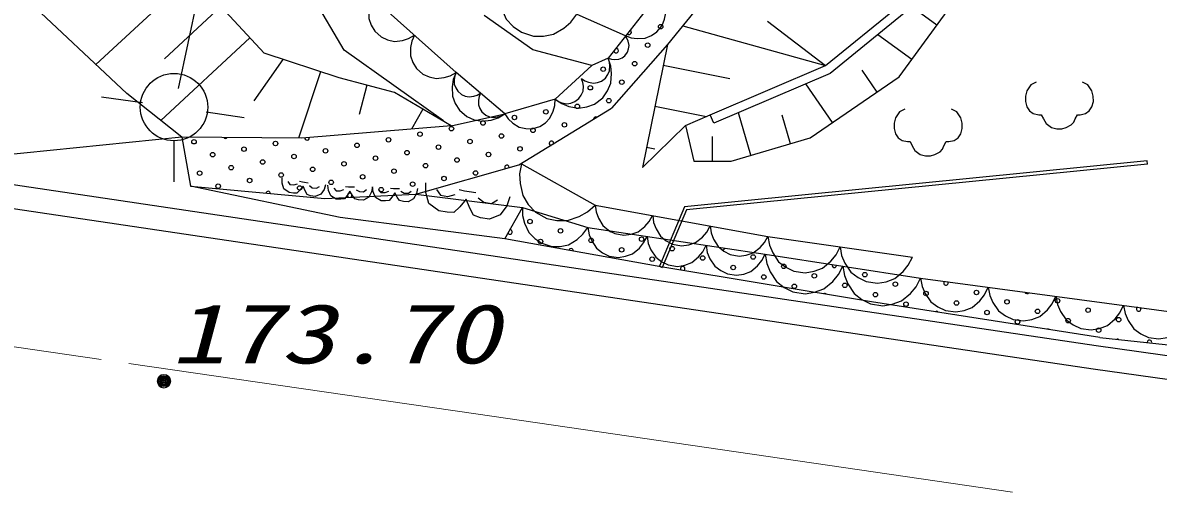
# Model space of a CAD drawing. Units: millimetres, scale not verified. Extents: x 40000 to 680000, y 20000 to 380000.
# Drawn here: x 230227 to 255345, y 251125 to 261362 of the extents above; entities that cross this region are included whole.
import ezdxf
from ezdxf.enums import TextEntityAlignment as Align

# ---------------------------------------------------------------- set-up
doc = ezdxf.new("R2010")
doc.units = ezdxf.units.MM
doc.header["$LTSCALE"] = 1000
doc.linetypes.add('CHAIN', pattern=[18.5, 12, -1.5, 3.5, -1.5])
for name, color, linetype, lineweight in [('M-BGD', 7, 'Continuous', 25), ('M-BGD-HTXT', 7, 'Continuous', 13), ('M-BMK', 2, 'CHAIN', 13)]:
    doc.layers.add(name, color=color, linetype=linetype, lineweight=lineweight)
doc.styles.add('ＭＳ ゴシック', font='')
doc.styles.get('ＭＳ ゴシック').set_extended_font_data('MS Gothic')

# ---------------------------------------------------------------- blocks, each defined once
blk = doc.blocks.new('BUHIN530')
at = {"color": 7, "linetype": 'Continuous', "lineweight": 13}
for centre, radius in [((0, 0), 150), ((0, 0), 131), ((0, 0), 112), ((0, 0), 93.8), ((0, 0), 75), ((0, 0), 56.2), ((-1, 0), 37.5), ((0, 0), 18.8)]:
    blk.add_circle(centre, radius, dxfattribs=at)
blk = doc.blocks.new('BUHIN1')
at = {"color": 7, "linetype": 'Continuous', "lineweight": 25}
blk.add_circle((0, 0), 746, dxfattribs=at)
blk = doc.blocks.new('BUHIN22')
at = {"color": 7, "linetype": 'Continuous', "lineweight": 25}
for points in [[(147, -474), (35, -490), (-94, -468), (-194, -380), (-225, -278), (-234, -192), (-181, -119), (-107, -33), (-219, -6), (-309, 26), (-342, 99), (-372, 194), (-348, 334), (-248, 424), (-147, 474)], [(-161, 327), (-199, 258), (-173, 172), (-114, 107)], [(-42, 93), (-27, 28), (-11, -22), (15, -99)], [(-31, -150), (-45, -232), (-18, -320), (50, -363)]]:
    blk.add_lwpolyline(points, dxfattribs=at)
blk = doc.blocks.new('BUHIN92')
at = {"color": 7, "linetype": 'Continuous', "lineweight": 25}
blk.add_lwpolyline([(-124, 649), (-264, 572), (-376, 470), (-494, 316), (-545, 158), (-565, -4), (-526, -205), (-448, -348), (-343, -476), (-176, -575), (-35, -626), (124, -649)], dxfattribs=at)
blk = doc.blocks.new('BUHIN93')
at = {"color": 7, "linetype": 'Continuous', "lineweight": 25}
blk.add_lwpolyline([(-159, 855), (-344, 754), (-491, 621), (-648, 419), (-716, 212), (-743, -1), (-693, -266), (-592, -455), (-454, -624), (-235, -756), (-50, -823), (159, -855)], dxfattribs=at)
blk = doc.blocks.new('BUHIN94')
at = {"color": 7, "linetype": 'Continuous', "lineweight": 25}
blk.add_lwpolyline([(-154, 739), (-313, 648), (-438, 530), (-571, 352), (-626, 170), (-645, -15), (-597, -244), (-505, -406), (-383, -550), (-190, -661), (-28, -716), (154, -739)], dxfattribs=at)
blk = doc.blocks.new('BUHIN95')
at = {"color": 7, "linetype": 'Continuous', "lineweight": 25}
blk.add_lwpolyline([(-156, 792), (-326, 697), (-462, 571), (-606, 383), (-667, 190), (-690, -8), (-641, -254), (-545, -428), (-416, -584), (-211, -704), (-39, -765), (156, -792)], dxfattribs=at)
blk = doc.blocks.new('BUHIN96')
at = {"color": 7, "linetype": 'Continuous', "lineweight": 25}
blk.add_lwpolyline([(-102, 639), (-241, 568), (-354, 471), (-475, 324), (-529, 171), (-553, 14), (-521, -185), (-449, -327), (-350, -456), (-190, -558), (-53, -612), (102, -639)], dxfattribs=at)
blk = doc.blocks.new('BUHIN111')
at = {"color": 7, "linetype": 'Continuous', "lineweight": 25}
blk.add_lwpolyline([(-338, 472), (-421, 359), (-473, 236), (-511, 70), (-493, -75), (-449, -211), (-344, -357), (-229, -443), (-98, -506), (72, -524), (203, -512), (338, -472)], dxfattribs=at)
blk = doc.blocks.new('BUHIN112')
at = {"color": 7, "linetype": 'Continuous', "lineweight": 25}
blk.add_lwpolyline([(127, 329), (42, 333), (-37, 318), (-134, 282), (-202, 225), (-256, 158), (-296, 56), (-301, -31), (-289, -118), (-242, -210), (-192, -273), (-127, -329)], dxfattribs=at)
blk = doc.blocks.new('BUHIN113')
at = {"color": 7, "linetype": 'Continuous', "lineweight": 25}
blk.add_lwpolyline([(-310, 202), (-334, 116), (-336, 31), (-320, -77), (-276, -159), (-218, -229), (-122, -292), (-34, -316), (59, -323), (164, -295), (239, -257), (310, -202)], dxfattribs=at)
blk = doc.blocks.new('BUHIN170')
at = {"color": 7, "linetype": 'Continuous', "lineweight": 25}
blk.add_lwpolyline([(236, 572), (87, 583), (-53, 561), (-225, 501), (-345, 404), (-444, 287), (-517, 110), (-530, -42), (-513, -197), (-433, -360), (-349, -472), (-236, -572)], dxfattribs=at)
blk = doc.blocks.new('BUHIN14')
at = {"color": 7, "linetype": 'Continuous', "lineweight": 25}
blk.add_lwpolyline([(260, 640), (165, 730), (8, 770), (-111, 756), (-220, 718), (-325, 653), (-386, 568), (-414, 467), (-399, 345), (-381, 292), (-449, 216), (-529, 124), (-575, -15), (-561, -134), (-524, -240), (-468, -319), (-373, -409), (-298, -442), (-217, -446), (-116, -462), (-96, -519), (-33, -620), (53, -681), (154, -709), (277, -698), (387, -659), (486, -592), (584, -463), (602, -333)], dxfattribs=at)

msp = doc.modelspace()

# ---------------------------------------------------------------- linework, layer by layer
at = {"layer": 'M-BGD'}
for p, q in [((234750, 264999), (233662, 259905)), ((237337, 260755), (235559, 263803)), ((235571, 260685), (233653, 262754)), ((233972, 262409), (231845, 260437)), ((249616, 260166), (251280, 262455)), ((244298, 262006), (243177, 260575)), ((232529, 259793), (230261, 261929)), ((239816, 260262), (237971, 261912)), ((234612, 261719), (233364, 260562)), ((241507, 260759), (240434, 261520)), ((242483, 261551), (243550, 261080)), ((245167, 261711), (244488, 260880)), ((247981, 260413), (249582, 261712)), ((249725, 261571), (248085, 260241)), ((250448, 261311), (250094, 261568)), ((244827, 261296), (247981, 260413)), ((246704, 261399), (247981, 260413)), ((235251, 261030), (233279, 259201)), ((249893, 260548), (249140, 261096)), ((239537, 259191), (237337, 260755)), ((242815, 260412), (241507, 260759)), ((244488, 260880), (243252, 259470)), ((244488, 260880), (243935, 258157)), ((235984, 260549), (235336, 259630)), ((237224, 260141), (235571, 260685)), ((243177, 260575), (242815, 260412)), ((236811, 260277), (236327, 258805)), ((240888, 259347), (239816, 260262)), ((242815, 260412), (242003, 259672)), ((244396, 260426), (245868, 260127)), ((245436, 259321), (247981, 260413)), ((248085, 260241), (245515, 259138)), ((249124, 259828), (248792, 260312)), ((238453, 259816), (237224, 260141)), ((237839, 259978), (237668, 259332)), ((248140, 259152), (247550, 260011)), ((247648, 258813), (249616, 260166)), ((233745, 258832), (232529, 259793)), ((239707, 259083), (238453, 259816)), ((232875, 259590), (231972, 259714)), ((242003, 259672), (240888, 259347)), ((241204, 258220), (243252, 259470)), ((244212, 259518), (245355, 259286)), ((234287, 259387), (235122, 259262)), ((239080, 259449), (238823, 259009)), ((239707, 259083), (240888, 259347)), ((244885, 259085), (245436, 259321)), ((245515, 259138), (245436, 259321)), ((246336, 258429), (246060, 259371)), ((247211, 258685), (247027, 259314)), ((239707, 259083), (236403, 258805)), ((243935, 258157), (244885, 259085)), ((244885, 259085), (245075, 258301)), ((233745, 258832), (229269, 258378)), ((233571, 258755), (233567, 257844)), ((236403, 258805), (233745, 258832)), ((233745, 258832), (233938, 257742)), ((245487, 258301), (245487, 258842)), ((245898, 258301), (247648, 258813)), ((244028, 258611), (244212, 258573)), ((238921, 257569), (241204, 258220)), ((241263, 258239), (242887, 257328)), ((255098, 258304), (244865, 257287)), ((255105, 258234), (244913, 257222)), ((245075, 258301), (245898, 258301)), ((255105, 258234), (255098, 258304)), ((229216, 257898), (253973, 254218)), ((237250, 257055), (233938, 257742)), ((233938, 257742), (236907, 257471)), ((236907, 257471), (238921, 257569)), ((238921, 257569), (241283, 257276)), ((229139, 257384), (253901, 253703)), ((240891, 256580), (241283, 257276)), ((241283, 257276), (242729, 256829)), ((242887, 257328), (246709, 256633)), ((244865, 257287), (244309, 255973)), ((244913, 257222), (244374, 255946)), ((240891, 256580), (237250, 257055)), ((242729, 256829), (246651, 256240)), ((244342, 255960), (240891, 256580)), ((246709, 256633), (249905, 256171)), ((246651, 256240), (250088, 255706)), ((244309, 255973), (244374, 255946)), ((249004, 255188), (244342, 255960)), ((250088, 255706), (256075, 254908)), ((254055, 254397), (249004, 255188)), ((253973, 254218), (260639, 253286)), ((254055, 254397), (258663, 253898)), ((253901, 253703), (260567, 252771))]:
    msp.add_line(p, q, dxfattribs=at)
for points in [[(240766, 262105), (240767, 261887), (240816, 261686), (240922, 261444), (241078, 261280), (241259, 261150), (241525, 261064), (241747, 261063), (241969, 261105), (242198, 261240), (242351, 261376), (242483, 261551)], [(243550, 261080), (243685, 261028), (243820, 261011), (243995, 261019), (244133, 261076), (244255, 261157), (244371, 261300), (244424, 261437), (244451, 261584), (244422, 261756), (244375, 261883), (244298, 262006)], [(243177, 260576), (243249, 260552), (243320, 260545), (243412, 260554), (243484, 260587), (243546, 260632), (243604, 260710), (243629, 260783), (243640, 260861), (243621, 260951), (243593, 261017), (243550, 261080)], [(242003, 259672), (242151, 259571), (242309, 259511), (242523, 259470), (242706, 259499), (242878, 259561), (243060, 259701), (243164, 259851), (243239, 260021), (243254, 260238), (243234, 260404), (243177, 260576)], [(239816, 260262), (239751, 260105), (239726, 259945), (239730, 259738), (239793, 259573), (239885, 259426), (240051, 259284), (240211, 259216), (240384, 259180), (240589, 259209), (240740, 259260), (240888, 259347)], [(241263, 258239), (241219, 258019), (241228, 257806), (241286, 257538), (241410, 257341), (241566, 257173), (241818, 257031), (242043, 256985), (242276, 256983), (242535, 257072), (242717, 257178), (242887, 257328)], [(236928, 257776), (236895, 257670), (236820, 257567), (236699, 257517), (236596, 257532), (236517, 257562), (236475, 257640), (236432, 257742), (236360, 257655), (236293, 257589), (236215, 257591), (236119, 257606), (236006, 257688), (235969, 257814), (235969, 257924)], [(236092, 257849), (236137, 257785), (236223, 257772), (236305, 257796)], [(236349, 257853), (236413, 257838), (236463, 257831), (236542, 257821)], [(236567, 257758), (236633, 257711), (236722, 257697), (236790, 257738)], [(240999, 257512), (240933, 257309), (240785, 257109), (240551, 257014), (240351, 257047), (240199, 257105), (240119, 257256), (240037, 257456), (239896, 257288), (239765, 257162), (239614, 257168), (239428, 257198), (239212, 257358), (239142, 257602), (239144, 257816)], [(239381, 257668), (239466, 257544), (239633, 257517), (239793, 257562)], [(239878, 257672), (240001, 257642), (240099, 257626), (240252, 257606)], [(240299, 257484), (240427, 257392), (240599, 257364), (240730, 257442)], [(241283, 257276), (241285, 257093), (241329, 256925), (241420, 256723), (241553, 256587), (241706, 256480), (241930, 256411), (242117, 256412), (242303, 256450), (242493, 256565), (242620, 256681), (242729, 256829)]]:
    msp.add_lwpolyline(points, dxfattribs=at)
for centre in [(244337, 261276), (244051, 260866), (243764, 260456), (243068, 260333), (242782, 259923), (243478, 260046), (242495, 259513), (243192, 259636), (241103, 259266), (241799, 259389), (239710, 259019), (240407, 259143), (241513, 258980), (242209, 259103), (234017, 258728), (235819, 258689), (238318, 258772), (239014, 258896), (240120, 258733), (240816, 258856), (234427, 258442), (235123, 258565), (236925, 258526), (237622, 258649), (238728, 258486), (239424, 258609), (240530, 258446), (241226, 258570), (235533, 258279), (236229, 258402), (237335, 258239), (238031, 258363), (239138, 258200), (239834, 258323), (234140, 258032), (234837, 258155), (235943, 257992), (236639, 258116), (237745, 257953), (238441, 258076), (239547, 257913), (240244, 258037), (234550, 257745), (235246, 257869), (236353, 257706), (237049, 257829), (238155, 257666), (238851, 257790), (241448, 256964), (242123, 256755), (241681, 256521), (242799, 256546), (243916, 256571), (243474, 256337), (244592, 256362), (245268, 256154), (246385, 256178), (244150, 256129), (245943, 255945), (247061, 255970), (246619, 255736), (247737, 255761), (248854, 255786), (247295, 255527), (248412, 255552), (249530, 255577), (249088, 255343), (250206, 255368), (250881, 255160), (251323, 255393), (251999, 255184), (253117, 255209), (249764, 255135), (251557, 254951), (252675, 254976), (253792, 255000), (252232, 254742), (253350, 254767), (254468, 254792), (254026, 254558)]:
    msp.add_circle(centre, 49.8, dxfattribs=at)
for centre, start, end in [((243641, 261152), 221.1144, 62.6778), ((243355, 260742), 184.1348, 99.6573), ((242905, 259226), 61.3901, 182.0926), ((234713, 258852), 215.704, 323.1144), ((236516, 258812), 182.241, 7.3948), ((241923, 258693), 340.3765, 263.1061), ((240940, 258160), 1.533, 210.3914), ((235656, 257582), 357.5774, 171.9708), ((237459, 257543), 297.4096, 248.221), ((241005, 256730), 208.9657, 92.3399), ((243241, 256780), 204.7517, 318.1717), ((242357, 256313), 354.0204, 165.597), ((245710, 256387), 177.9285, 344.995), ((244826, 255920), 297.0409, 224.1728), ((248179, 255994), 161.7016, 0.6355), ((250648, 255602), 136.1092, 28.7156), ((247970, 255319), 44.1365, 117.0772), ((252441, 255418), 202.6134, 322.2113), ((250439, 254926), 38.8779, 123.3124), ((254910, 255025), 122.341, 42.4838), ((252908, 254533), 49.8903, 112.2999), ((254443, 254310), 57.5744, 110.0617), ((255150, 254290), 340.8314, 186.8047)]:
    msp.add_arc(centre, 49.8, start, end, dxfattribs=at)
at = {"layer": 'M-BMK'}
for p, q in [((220085, 255644), (232578, 253822)), ((232578, 253822), (240247, 252704)), ((240247, 252704), (260038, 249818))]:
    msp.add_line(p, q, dxfattribs=at)

# ---------------------------------------------------------------- block references
at = {"layer": 'M-BGD', "rotation": 70.63936}
for name, p in [('BUHIN170', (238432, 261499)), ('BUHIN170', (239355, 260675)), ('BUHIN113', (242883, 260350)), ('BUHIN1', (233574, 259494)), ('BUHIN112', (240084, 260034)), ('BUHIN113', (242296, 259898)), ('BUHIN14', (253158, 259589)), ('BUHIN111', (241445, 259510)), ('BUHIN111', (241445, 259510)), ('BUHIN112', (240620, 259576)), ('BUHIN14', (250255, 258993)), ('BUHIN22', (237470, 257746)), ('BUHIN22', (238461, 257710)), ('BUHIN96', (243524, 257213)), ('BUHIN96', (244798, 256981)), ('BUHIN92', (243383, 256731)), ('BUHIN96', (246072, 256749)), ('BUHIN92', (244690, 256535)), ('BUHIN95', (247508, 256518)), ('BUHIN92', (245997, 256338)), ('BUHIN93', (247510, 256107)), ('BUHIN95', (249106, 256287)), ('BUHIN93', (249228, 255840)), ('BUHIN94', (250836, 255606)), ('BUHIN94', (252333, 255407)), ('BUHIN94', (253830, 255208)), ('BUHIN94', (255327, 255008))]:
    msp.add_blockref(name, p, dxfattribs=at)
at = {"layer": 'M-BGD-HTXT', "rotation": 70.63936}
msp.add_blockref('BUHIN530', (233351, 253428), dxfattribs=at)

# ---------------------------------------------------------------- texts
at = {"layer": 'M-BGD-HTXT', "style": 'ＭＳ ゴシック', "oblique": 15, "width": 1.35}
msp.add_text('173.70', height=1320, dxfattribs=at).set_placement((233504, 253426), align=Align.BOTTOM_LEFT)

doc.saveas('drawing.dxf')
